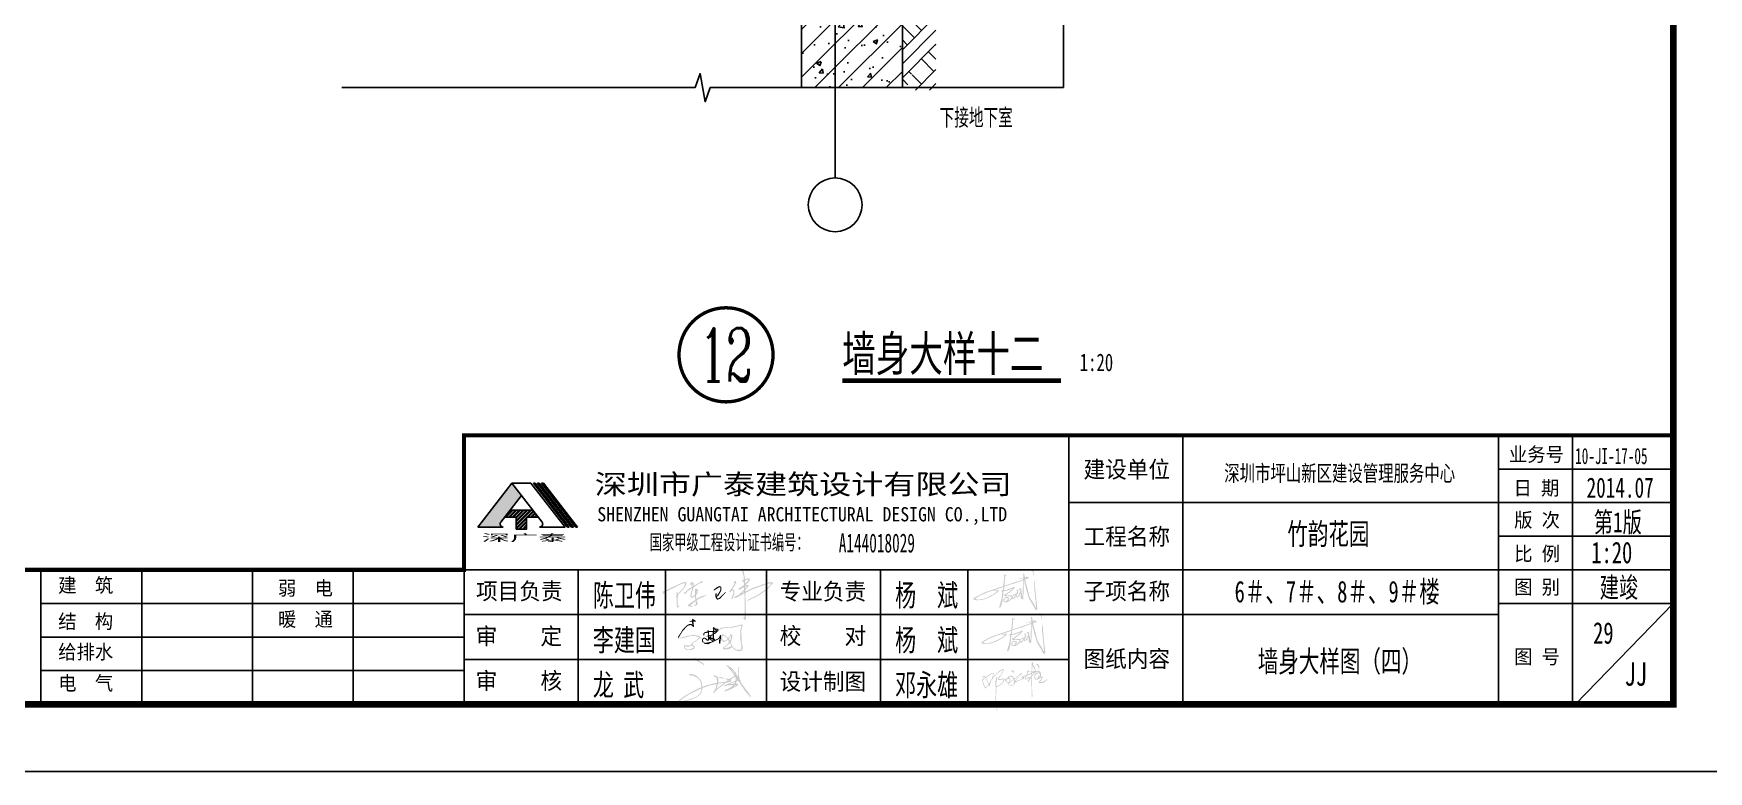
# Model space of a CAD drawing. Extents: x 718358 to 1668613, y -348838 to -159582.
# Drawn here: x 863786 to 868773, y -348838 to -346642 of the extents above; entities that cross this region are included whole.
import ezdxf
from ezdxf.enums import TextEntityAlignment as Align

# ---------------------------------------------------------------- set-up
doc = ezdxf.new("R2010")
doc.units = 0
doc.header["$LTSCALE"] = 1000
doc.linetypes.add('DOTE', pattern=[2.42, 2, -0.2, 0.02, -0.2])
for name, color, linetype in [('AXIS_TEXT', 7, 'Continuous'), ('PUB_TEXT', 10, 'Continuous'), ('变更', 6, 'Continuous'), ('图层1', 1, 'Continuous'), ('建-图例填充', 251, 'Continuous'), ('建-图框', 4, 'Continuous'), ('建-墙体', 2, 'Continuous'), ('建-房间名', 7, 'Continuous'), ('建-符号', 3, 'Continuous'), ('建-符号说明', 7, 'Continuous'), ('建-轴标', 3, 'Continuous'), ('建-轴网', 14, 'DOTE')]:
    doc.layers.add(name, color=color, linetype=linetype)
doc.styles.add('-宋体', font='', dxfattribs={"width": 0.8})
doc.styles.add('_TCH_LABEL', font='COMPLEX', dxfattribs={"bigfont": 'GBCBIG'})
doc.styles.add('_TCH_SPACE', font='gt单线西文.shx', dxfattribs={"width": 0.8, "height": 5, "bigfont": 'gt单线中文.shx'})
doc.styles.add('COMPLEX', font='COMPLEX')
doc.styles.add('HT', font='simhei.ttf', dxfattribs={"width": 1.2})
doc.styles.add('单线字', font='', dxfattribs={"width": 0.7})
doc.styles.add('图框', font='')
doc.styles.add('黑体字', font='simhei.ttf', dxfattribs={"width": 0.7})
doc.styles.get('-宋体').set_extended_font_data('NSimSun')
doc.styles.get('单线字').set_extended_font_data('SimSun')
doc.styles.get('图框').set_extended_font_data('SimSun')

# ---------------------------------------------------------------- blocks, each defined once
blk = doc.blocks.new('_AXISO')
blk.add_circle((0, 0), 0.5)
at = {"layer": 'AXIS_TEXT', "style": 'COMPLEX', "width": 1.041667}
blk.add_attdef('A', text='', height=0.56, dxfattribs=at).set_placement((-0.25, -0.28), (0.25, -0.28), align=Align.FIT)
blk = doc.blocks.new('FDGGDGDG')
h = blk.add_hatch(color=256)
h.paths.add_polyline_path([(790568, -365413), (790587, -365409), (790600, -365399), (790598, -365390), (790592, -365386), (790585, -365386), (790579, -365382), (790572, -365379), (790567, -365379), (790557, -365383), (790549, -365387), (790544, -365388), (790537, -365362), (790533, -365338), (790532, -365330), (790526, -365326), (790518, -365330), (790519, -365362), (790520, -365384), (790517, -365396), (790517, -365399), (790499, -365399), (790487, -365401), (790473, -365402), (790460, -365404), (790447, -365404), (790439, -365406), (790462, -365408), (790473, -365407), (790484, -365407), (790495, -365406), (790513, -365405), (790520, -365405), (790518, -365417), (790508, -365423), (790473, -365435), (790405, -365458), (790322, -365487), (790279, -365500), (790241, -365515), (790241, -365515), (790239, -365515), (790241, -365515), (790241, -365494), (790244, -365445), (790250, -365391), (790251, -365368), (790254, -365362), (790272, -365368), (790287, -365373), (790275, -365366), (790265, -365358), (790260, -365352), (790247, -365349), (790236, -365349), (790232, -365357), (790237, -365371), (790230, -365437), (790224, -365502), (790223, -365520), (790078, -365567), (789974, -365604), (789909, -365630), (789857, -365656), (789805, -365686), (789775, -365707), (789777, -365714), (789790, -365724), (789805, -365727), (789828, -365730), (789868, -365728), (789917, -365722), (789986, -365699), (790042, -365672), (790078, -365651), (790103, -365636), (790136, -365611), (790151, -365599), (790155, -365590), (790156, -365581), (790153, -365577), (790149, -365574), (790135, -365576), (790129, -365577), (790109, -365582), (790104, -365582), (790094, -365584), (790088, -365584), (790083, -365585), (790076, -365586), (790073, -365587), (790080, -365590), (790089, -365591), (790090, -365590), (790097, -365591), (790106, -365591), (790118, -365591), (790122, -365589), (790130, -365589), (790137, -365589), (790131, -365595), (790127, -365599), (790123, -365602), (790110, -365616), (790094, -365626), (790083, -365633), (790068, -365645), (790045, -365656), (790031, -365663), (789997, -365680), (789971, -365693), (789950, -365700), (789930, -365706), (789910, -365711), (789890, -365716), (789872, -365719), (789847, -365720), (789839, -365717), (789827, -365718), (789816, -365718), (789809, -365714), (789809, -365707), (789811, -365698), (789820, -365694), (789830, -365689), (789837, -365684), (789866, -365664), (789888, -365656), (789909, -365645), (789945, -365631), (789991, -365612), (790024, -365599), (790063, -365588), (790100, -365575), (790128, -365566), (790185, -365547), (790220, -365535), (790224, -365532), (790220, -365558), (790218, -365583), (790207, -365583), (790199, -365582), (790193, -365584), (790193, -365593), (790201, -365597), (790207, -365605), (790204, -365649), (790199, -365696), (790192, -365719), (790183, -365758), (790166, -365808), (790163, -365836), (790168, -365841), (790178, -365837), (790189, -365816), (790199, -365787), (790204, -365771), (790209, -365741), (790213, -365710), (790218, -365675), (790220, -365658), (790221, -365631), (790223, -365612), (790225, -365598), (790241, -365594), (790247, -365592), (790259, -365591), (790269, -365589), (790290, -365582), (790310, -365575), (790327, -365569), (790337, -365564), (790347, -365560), (790354, -365556), (790360, -365556), (790353, -365565), (790335, -365580), (790326, -365592), (790315, -365597), (790289, -365617), (790272, -365629), (790257, -365638), (790254, -365640), (790243, -365644), (790235, -365649), (790236, -365662), (790243, -365668), (790258, -365670), (790277, -365670), (790291, -365670), (790300, -365670), (790310, -365670), (790322, -365671), (790333, -365672), (790340, -365672), (790346, -365674), (790349, -365678), (790349, -365684), (790344, -365692), (790335, -365702), (790321, -365717), (790304, -365730), (790296, -365737), (790286, -365744), (790277, -365746), (790288, -365740), (790295, -365732), (790301, -365722), (790302, -365712), (790304, -365703), (790305, -365696), (790303, -365691), (790301, -365688), (790296, -365685), (790289, -365683), (790273, -365683), (790259, -365684), (790250, -365691), (790238, -365700), (790233, -365706), (790225, -365719), (790222, -365730), (790224, -365742), (790228, -365751), (790238, -365758), (790242, -365759), (790250, -365761), (790259, -365762), (790269, -365762), (790276, -365761), (790283, -365759), (790289, -365756), (790296, -365754), (790302, -365748), (790312, -365741), (790319, -365736), (790327, -365730), (790330, -365726), (790337, -365719), (790343, -365715), (790348, -365713), (790351, -365710), (790354, -365711), (790357, -365714), (790369, -365710), (790377, -365705), (790384, -365700), (790391, -365696), (790398, -365689), (790401, -365681), (790402, -365679), (790406, -365674), (790409, -365672), (790410, -365671), (790412, -365671), (790412, -365674), (790412, -365677), (790413, -365679), (790416, -365681), (790421, -365685), (790424, -365689), (790426, -365691), (790429, -365692), (790434, -365692), (790438, -365690), (790439, -365688), (790439, -365684), (790437, -365682), (790435, -365680), (790433, -365679), (790427, -365670), (790423, -365664), (790423, -365657), (790423, -365652), (790431, -365639), (790438, -365631), (790443, -365619), (790444, -365605), (790446, -365597), (790447, -365586), (790444, -365579), (790438, -365575), (790428, -365574), (790418, -365577), (790416, -365580), (790416, -365587), (790416, -365591), (790427, -365589), (790430, -365591), (790431, -365594), (790431, -365599), (790429, -365605), (790425, -365611), (790422, -365617), (790420, -365625), (790417, -365633), (790414, -365638), (790412, -365639), (790407, -365638), (790405, -365636), (790400, -365634), (790393, -365634), (790387, -365635), (790382, -365637), (790378, -365642), (790371, -365648), (790368, -365655), (790365, -365659), (790362, -365662), (790360, -365665), (790358, -365664), (790354, -365661), (790349, -365658), (790344, -365658), (790339, -365658), (790335, -365658), (790330, -365655), (790314, -365656), (790309, -365657), (790301, -365659), (790294, -365661), (790288, -365661), (790280, -365661), (790274, -365660), (790270, -365656), (790268, -365652), (790270, -365650), (790276, -365643), (790282, -365638), (790299, -365625), (790331, -365604), (790340, -365594), (790350, -365585), (790360, -365574), (790368, -365568), (790375, -365562), (790381, -365557), (790386, -365553), (790389, -365549), (790391, -365543), (790391, -365538), (790390, -365535), (790383, -365533), (790375, -365534), (790367, -365539), (790361, -365541), (790353, -365544), (790338, -365550), (790329, -365553), (790321, -365556), (790313, -365560), (790306, -365561), (790298, -365563), (790285, -365568), (790275, -365573), (790268, -365574), (790267, -365575), (790256, -365578), (790246, -365581), (790237, -365581), (790232, -365581), (790234, -365557), (790236, -365545), (790236, -365540), (790236, -365532), (790236, -365529), (790252, -365523), (790264, -365519), (790275, -365514), (790284, -365510), (790293, -365507), (790316, -365501), (790331, -365495), (790378, -365483), (790486, -365442), (790517, -365432), (790516, -365451), (790516, -365468), (790515, -365489), (790515, -365510), (790513, -365539), (790513, -365571), (790511, -365602), (790512, -365636), (790508, -365656), (790506, -365665), (790502, -365688), (790499, -365676), (790502, -365659), (790501, -365633), (790499, -365616), (790494, -365615), (790487, -365617), (790483, -365618), (790493, -365597), (790494, -365579), (790491, -365569), (790484, -365559), (790479, -365557), (790475, -365554), (790470, -365552), (790464, -365551), (790457, -365554), (790453, -365561), (790459, -365569), (790463, -365571), (790474, -365575), (790476, -365580), (790477, -365587), (790468, -365614), (790462, -365628), (790452, -365644), (790444, -365657), (790439, -365662), (790438, -365668), (790440, -365672), (790443, -365673), (790449, -365675), (790454, -365674), (790460, -365670), (790461, -365665), (790462, -365660), (790464, -365656), (790464, -365653), (790467, -365649), (790473, -365645), (790475, -365641), (790479, -365638), (790481, -365636), (790485, -365635), (790486, -365635), (790486, -365640), (790485, -365647), (790482, -365656), (790482, -365664), (790482, -365674), (790482, -365690), (790487, -365702), (790498, -365713), (790503, -365714), (790515, -365714), (790518, -365713), (790519, -365703), (790520, -365692), (790520, -365676), (790521, -365669), (790522, -365659), (790522, -365647), (790526, -365614), (790526, -365585), (790526, -365563), (790527, -365529), (790527, -365510), (790527, -365482), (790527, -365467), (790527, -365451), (790527, -365439), (790527, -365431), (790529, -365428), (790533, -365427), (790533, -365436), (790537, -365459), (790539, -365473), (790544, -365492), (790549, -365507), (790554, -365527), (790561, -365551), (790563, -365571), (790576, -365607), (790581, -365624), (790587, -365641), (790595, -365676), (790603, -365696), (790614, -365721), (790634, -365756), (790658, -365792), (790679, -365830), (790687, -365848), (790695, -365862), (790704, -365870), (790709, -365872), (790719, -365875), (790725, -365873), (790728, -365854), (790728, -365843), (790726, -365829), (790721, -365778), (790713, -365710), (790708, -365662), (790701, -365585), (790696, -365538), (790694, -365486), (790684, -365435), (790681, -365437), (790682, -365484), (790682, -365537), (790692, -365643), (790701, -365723), (790706, -365772), (790707, -365805), (790712, -365838), (790705, -365842), (790695, -365818), (790676, -365781), (790638, -365725), (790609, -365668), (790596, -365612), (790587, -365576), (790570, -365516), (790558, -365474), (790552, -365442), (790552, -365424), (790554, -365418)])
h.paths.add_polyline_path([(790545, -365408), (790546, -365402), (790550, -365399), (790554, -365399), (790560, -365398), (790573, -365398), (790571, -365401), (790568, -365402), (790565, -365403), (790560, -365404), (790552, -365407)], flags=16)
h.paths.add_polyline_path([(790395, -365650), (790396, -365650), (790396, -365650), (790396, -365650), (790396, -365651), (790398, -365652), (790401, -365653), (790401, -365660), (790398, -365665), (790394, -365669), (790385, -365679), (790377, -365686), (790372, -365694), (790365, -365697), (790362, -365697), (790360, -365695), (790359, -365690), (790360, -365686), (790364, -365676), (790366, -365671), (790373, -365665), (790377, -365660), (790380, -365656), (790383, -365652), (790389, -365649), (790393, -365649), (790394, -365649)], flags=16)
h.paths.add_polyline_path([(790292, -365699), (790289, -365700), (790290, -365705), (790289, -365709), (790288, -365713), (790284, -365720), (790281, -365725), (790277, -365731), (790272, -365738), (790262, -365744), (790255, -365749), (790248, -365750), (790243, -365746), (790239, -365743), (790237, -365735), (790237, -365729), (790237, -365722), (790241, -365718), (790245, -365710), (790250, -365705), (790260, -365700), (790265, -365700), (790279, -365696), (790285, -365696)], flags=16)
h.paths.add_polyline_path([(790672, -365296), (790663, -365280), (790654, -365273), (790644, -365270), (790639, -365278), (790636, -365289), (790636, -365294), (790654, -365297), (790658, -365302), (790664, -365317), (790665, -365328), (790666, -365342), (790667, -365351), (790672, -365366), (790674, -365352), (790676, -365325), (790676, -365313)])
blk = doc.blocks.new('GBHGFGFDGDFGDSGD')
h = blk.add_hatch(color=256)
h.paths.add_polyline_path([(790148, -364980), (790148, -364975), (790148, -364972), (790146, -364965), (790137, -364965), (790125, -364965), (790099, -364966), (790092, -364968), (790067, -364969), (790077, -364955), (790121, -364885), (790133, -364862), (790137, -364854), (790138, -364848), (790140, -364837), (790127, -364834), (790109, -364839), (790104, -364843), (790100, -364846), (790092, -364849), (790087, -364853), (790079, -364859), (790073, -364865), (790067, -364869), (790063, -364874), (790054, -364881), (790042, -364891), (790034, -364900), (790028, -364906), (790011, -364921), (790008, -364924), (790004, -364932), (789991, -364948), (789993, -364941), (789994, -364928), (789999, -364913), (790002, -364898), (790002, -364890), (789999, -364885), (789994, -364885), (789986, -364885), (789968, -364891), (789960, -364896), (789949, -364903), (789943, -364908), (789930, -364915), (789920, -364922), (789907, -364931), (789894, -364942), (789891, -364939), (789882, -364932), (789877, -364927), (789861, -364926), (789859, -364933), (789855, -364951), (789851, -364965), (789850, -364983), (789841, -364990), (789847, -364996), (789850, -364993), (789850, -364997), (789851, -365013), (789857, -365028), (789859, -365038), (789861, -365042), (789864, -365048), (789869, -365058), (789869, -365064), (789876, -365077), (789883, -365088), (789887, -365092), (789893, -365092), (789902, -365092), (789904, -365087), (789910, -365083), (789917, -365073), (789923, -365063), (789931, -365052), (789938, -365052), (789940, -365054), (789941, -365059), (789943, -365065), (789948, -365065), (789955, -365058), (789951, -365047), (789957, -365029), (789960, -365013), (789966, -364999), (789970, -364990), (789976, -364979), (789985, -364970), (789995, -364957), (789999, -364951), (790007, -364944), (790015, -364935), (790021, -364922), (790030, -364915), (790036, -364909), (790047, -364897), (790058, -364891), (790063, -364886), (790068, -364880), (790076, -364874), (790083, -364870), (790092, -364861), (790096, -364859), (790102, -364857), (790106, -364854), (790111, -364850), (790116, -364848), (790120, -364846), (790125, -364846), (790127, -364848), (790127, -364851), (790127, -364856), (790123, -364863), (790121, -364871), (790119, -364877), (790112, -364886), (790108, -364894), (790099, -364908), (790091, -364916), (790085, -364925), (790074, -364940), (790068, -364947), (790066, -364953), (790060, -364966), (790057, -364973), (790059, -364977), (790066, -364979), (790070, -364979), (790078, -364980), (790088, -364979), (790100, -364976), (790110, -364975), (790119, -364975), (790131, -364974), (790137, -364979), (790132, -364984), (790129, -364992), (790127, -365000), (790126, -365005), (790121, -365012), (790114, -365019), (790105, -365028), (790097, -365035), (790087, -365043), (790078, -365050), (790068, -365056), (790058, -365060), (790052, -365064), (790039, -365063), (790038, -365053), (790037, -365038), (790039, -365014), (790042, -364998), (790044, -364986), (790045, -364978), (790046, -364966), (790051, -364954), (790053, -364946), (790052, -364937), (790049, -364937), (790043, -364940), (790040, -364944), (790036, -364956), (790034, -364965), (790032, -364971), (790031, -364977), (790027, -364991), (790025, -365001), (790024, -365014), (790024, -365030), (790022, -365046), (790022, -365065), (790022, -365076), (790030, -365078), (790029, -365091), (790028, -365115), (790028, -365135), (790028, -365159), (790027, -365185), (790025, -365229), (790023, -365263), (790024, -365284), (790026, -365314), (790028, -365326), (790032, -365353), (790038, -365372), (790043, -365386), (790054, -365393), (790054, -365388), (790046, -365378), (790041, -365358), (790036, -365339), (790035, -365312), (790031, -365244), (790035, -365188), (790037, -365113), (790040, -365077), (790041, -365077), (790049, -365074), (790060, -365070), (790068, -365067), (790080, -365059), (790086, -365055), (790093, -365048), (790099, -365046), (790111, -365035), (790131, -365015), (790134, -365007), (790138, -365002), (790142, -364993), (790145, -364985)])
h.paths.add_polyline_path([(789983, -364950), (789981, -364956), (789976, -364966), (789969, -364977), (789962, -364986), (789955, -365000), (789944, -365020), (789937, -365031), (789935, -365026), (789927, -365011), (789922, -364997), (789914, -364986), (789911, -364975), (789906, -364964), (789902, -364958), (789900, -364947), (789899, -364946), (789909, -364940), (789915, -364937), (789928, -364930), (789937, -364922), (789949, -364916), (789958, -364909), (789966, -364903), (789971, -364899), (789977, -364895), (789985, -364893), (789991, -364895), (789991, -364902), (789991, -364914), (789991, -364924), (789985, -364934)], flags=16)
h.paths.add_polyline_path([(789930, -365035), (789930, -365039), (789929, -365043), (789927, -365047), (789922, -365053), (789917, -365061), (789912, -365070), (789905, -365077), (789899, -365079), (789892, -365078), (789888, -365077), (789884, -365071), (789880, -365066), (789877, -365060), (789871, -365044), (789868, -365036), (789866, -365029), (789864, -365021), (789861, -365013), (789859, -365002), (789859, -364995), (789859, -364988), (789859, -364984), (789860, -364983), (789871, -364972), (789877, -364962), (789888, -364956), (789890, -364954), (789892, -364957), (789894, -364963), (789897, -364966), (789901, -364974), (789903, -364979), (789906, -364986), (789911, -365000), (789918, -365010), (789925, -365022), (789927, -365027), (789929, -365032)], flags=16)
h.paths.add_polyline_path([(789886, -364949), (789883, -364951), (789857, -364976), (789859, -364964), (789861, -364957), (789862, -364952), (789863, -364945), (789868, -364942), (789872, -364942), (789875, -364942), (789883, -364945)], flags=16)
h.paths.add_polyline_path([(790329, -364960), (790343, -364942), (790360, -364925), (790382, -364901), (790387, -364892), (790386, -364888), (790380, -364887), (790375, -364890), (790364, -364898), (790351, -364907), (790341, -364915), (790327, -364926), (790315, -364934), (790305, -364943), (790289, -364955), (790281, -364960), (790278, -364956), (790273, -364952), (790271, -364948), (790268, -364944), (790267, -364941), (790263, -364937), (790258, -364933), (790255, -364929), (790250, -364925), (790245, -364924), (790241, -364924), (790233, -364924), (790229, -364925), (790223, -364927), (790216, -364929), (790210, -364930), (790202, -364934), (790198, -364940), (790193, -364946), (790187, -364950), (790183, -364961), (790181, -364961), (790177, -364962), (790170, -364964), (790164, -364966), (790159, -364969), (790156, -364973), (790156, -364977), (790156, -364983), (790156, -364987), (790157, -364992), (790161, -364996), (790167, -364998), (790173, -365005), (790176, -365010), (790180, -365014), (790182, -365018), (790185, -365022), (790189, -365025), (790192, -365030), (790193, -365032), (790195, -365034), (790199, -365038), (790204, -365043), (790207, -365046), (790212, -365048), (790215, -365051), (790220, -365053), (790223, -365055), (790228, -365056), (790233, -365058), (790241, -365058), (790249, -365058), (790253, -365056), (790259, -365055), (790265, -365052), (790272, -365048), (790279, -365042), (790282, -365037), (790288, -365029), (790289, -365023), (790290, -365011), (790293, -365011), (790297, -365011), (790303, -365009), (790310, -365007), (790316, -365002), (790326, -364997), (790333, -364996), (790341, -364992), (790349, -364988), (790356, -364985), (790365, -364982), (790369, -364980), (790378, -364977), (790383, -364976), (790389, -364974), (790403, -364970), (790408, -364967), (790413, -364961), (790416, -364955), (790418, -364953), (790414, -364947), (790414, -364944), (790415, -364939), (790419, -364934), (790425, -364933), (790430, -364933), (790432, -364934), (790432, -364937), (790431, -364942), (790431, -364946), (790430, -364950), (790429, -364954), (790429, -364959), (790427, -364964), (790426, -364968), (790429, -364972), (790432, -364974), (790437, -364975), (790441, -364972), (790447, -364966), (790453, -364962), (790465, -364959), (790477, -364957), (790480, -364963), (790477, -364975), (790471, -364987), (790466, -364988), (790460, -365000), (790460, -365006), (790467, -365006), (790476, -365001), (790482, -364991), (790488, -364981), (790493, -364971), (790502, -364959), (790507, -364949), (790512, -364947), (790512, -364955), (790512, -364967), (790512, -364977), (790512, -364988), (790512, -365002), (790512, -365029), (790512, -365042), (790513, -365056), (790515, -365095), (790515, -365110), (790516, -365137), (790516, -365155), (790517, -365168), (790514, -365181), (790514, -365185), (790514, -365190), (790514, -365193), (790513, -365199), (790514, -365204), (790518, -365206), (790522, -365206), (790529, -365205), (790529, -365199), (790527, -365188), (790525, -365178), (790524, -365161), (790523, -365149), (790523, -365140), (790523, -365128), (790523, -365118), (790522, -365100), (790522, -365085), (790520, -365047), (790520, -365034), (790520, -365026), (790520, -365004), (790520, -364990), (790520, -364981), (790520, -364972), (790520, -364961), (790520, -364951), (790520, -364936), (790520, -364934), (790523, -364930), (790531, -364922), (790536, -364915), (790541, -364906), (790548, -364900), (790555, -364894), (790557, -364891), (790562, -364885), (790570, -364880), (790573, -364877), (790577, -364875), (790584, -364871), (790588, -364869), (790594, -364869), (790601, -364869), (790607, -364869), (790615, -364871), (790617, -364875), (790622, -364880), (790619, -364879), (790615, -364879), (790603, -364877), (790598, -364879), (790587, -364883), (790581, -364886), (790575, -364889), (790569, -364896), (790560, -364907), (790554, -364915), (790551, -364922), (790551, -364929), (790550, -364936), (790550, -364944), (790550, -364950), (790553, -364957), (790559, -364964), (790565, -364972), (790572, -364975), (790577, -364977), (790586, -364977), (790595, -364976), (790601, -364974), (790611, -364970), (790617, -364968), (790621, -364961), (790624, -364956), (790631, -364954), (790638, -364950), (790643, -364947), (790651, -364948), (790651, -364953), (790649, -364957), (790647, -364962), (790645, -364967), (790640, -364973), (790636, -364980), (790632, -364984), (790631, -364987), (790627, -364991), (790624, -364993), (790621, -364998), (790617, -365005), (790616, -365009), (790611, -365015), (790610, -365019), (790612, -365021), (790614, -365022), (790619, -365023), (790629, -365025), (790639, -365023), (790646, -365022), (790661, -365022), (790668, -365019), (790682, -365014), (790690, -365011), (790693, -365005), (790703, -364999), (790713, -364989), (790723, -364983), (790727, -364978), (790726, -364973), (790722, -364973), (790719, -364976), (790715, -364979), (790711, -364982), (790704, -364985), (790698, -364989), (790687, -364994), (790677, -365000), (790672, -365003), (790658, -365008), (790651, -365009), (790646, -365010), (790637, -365010), (790632, -365010), (790632, -365007), (790634, -365002), (790636, -364997), (790643, -364990), (790645, -364985), (790650, -364977), (790655, -364969), (790659, -364961), (790663, -364955), (790669, -364945), (790668, -364940), (790666, -364937), (790660, -364936), (790655, -364935), (790649, -364935), (790639, -364941), (790640, -364934), (790640, -364920), (790641, -364904), (790640, -364892), (790639, -364883), (790634, -364871), (790631, -364867), (790627, -364864), (790622, -364861), (790614, -364855), (790600, -364853), (790596, -364854), (790590, -364857), (790582, -364859), (790578, -364860), (790575, -364861), (790570, -364860), (790570, -364858), (790569, -364854), (790568, -364848), (790567, -364842), (790567, -364836), (790564, -364827), (790563, -364819), (790560, -364813), (790557, -364808), (790555, -364804), (790553, -364800), (790551, -364797), (790547, -364793), (790539, -364785), (790534, -364778), (790532, -364765), (790532, -364757), (790535, -364751), (790532, -364744), (790520, -364744), (790517, -364750), (790516, -364759), (790516, -364769), (790516, -364779), (790516, -364786), (790516, -364798), (790516, -364807), (790516, -364817), (790517, -364827), (790516, -364839), (790515, -364851), (790513, -364868), (790504, -364868), (790489, -364869), (790480, -364865), (790476, -364863), (790475, -364859), (790475, -364855), (790464, -364850), (790459, -364854), (790456, -364860), (790455, -364868), (790455, -364876), (790453, -364887), (790449, -364894), (790447, -364906), (790444, -364913), (790439, -364917), (790421, -364923), (790410, -364929), (790396, -364934), (790386, -364938), (790381, -364941), (790382, -364949), (790384, -364954), (790386, -364956), (790389, -364953), (790397, -364952), (790402, -364954), (790393, -364960), (790383, -364965), (790369, -364973), (790354, -364979), (790344, -364982), (790324, -364990), (790301, -364998), (790291, -364995), (790301, -364990), (790310, -364980)])
h.paths.add_polyline_path([(790178, -364976), (790182, -364973), (790186, -364971), (790190, -364969), (790194, -364968), (790198, -364967), (790203, -364967), (790207, -364967), (790211, -364967), (790214, -364968), (790219, -364969), (790219, -364975), (790216, -364985), (790215, -364990), (790209, -365003), (790207, -365007), (790205, -365011), (790201, -365014), (790198, -365019), (790196, -365023), (790193, -365023), (790190, -365020), (790187, -365016), (790186, -365014), (790183, -365008), (790180, -365001), (790177, -364996), (790174, -364992), (790172, -364987), (790173, -364982), (790176, -364979)], flags=16)
h.paths.add_polyline_path([(790205, -364959), (790206, -364957), (790208, -364954), (790211, -364950), (790212, -364945), (790215, -364944), (790218, -364939), (790223, -364937), (790227, -364937), (790231, -364937), (790235, -364936), (790239, -364937), (790241, -364937), (790245, -364939), (790248, -364940), (790251, -364943), (790256, -364947), (790259, -364949), (790263, -364956), (790267, -364960), (790268, -364965), (790270, -364970), (790270, -364972), (790262, -364978), (790246, -364988), (790242, -364993), (790235, -364999), (790226, -365004), (790219, -365011), (790216, -365011), (790218, -365006), (790223, -364995), (790226, -364987), (790228, -364980), (790229, -364975), (790230, -364971), (790229, -364964), (790225, -364961), (790218, -364958), (790212, -364958), (790210, -364958)], flags=16)
h.paths.add_polyline_path([(790220, -365017), (790227, -365013), (790232, -365009), (790242, -365002), (790247, -364998), (790255, -364991), (790267, -364984), (790275, -364978), (790279, -364979), (790279, -364982), (790280, -364986), (790279, -364991), (790279, -364995), (790279, -365000), (790277, -365001), (790271, -365010), (790275, -365011), (790278, -365011), (790278, -365015), (790279, -365019), (790279, -365024), (790276, -365029), (790274, -365034), (790270, -365041), (790266, -365043), (790261, -365046), (790255, -365049), (790247, -365050), (790241, -365050), (790232, -365049), (790226, -365048), (790217, -365044), (790210, -365041), (790205, -365035), (790203, -365030), (790209, -365025)], flags=16)
h.paths.add_polyline_path([(790285, -364969), (790289, -364966), (790297, -364959), (790305, -364953), (790313, -364946), (790323, -364938), (790330, -364931), (790341, -364922), (790350, -364919), (790354, -364916), (790358, -364913), (790360, -364911), (790361, -364914), (790358, -364918), (790356, -364922), (790351, -364928), (790334, -364945), (790320, -364959), (790311, -364970), (790299, -364981), (790293, -364986), (790290, -364988), (790290, -364986), (790288, -364983), (790288, -364975)], flags=16)
h.paths.add_polyline_path([(790438, -364959), (790437, -364950), (790438, -364946), (790440, -364941), (790443, -364936), (790445, -364932), (790449, -364925), (790451, -364923), (790454, -364922), (790459, -364921), (790469, -364916), (790473, -364915), (790479, -364912), (790483, -364910), (790488, -364909), (790494, -364907), (790500, -364904), (790504, -364902), (790510, -364900), (790512, -364902), (790512, -364906), (790512, -364910), (790512, -364915), (790511, -364918), (790513, -364924), (790513, -364928), (790513, -364932), (790509, -364938), (790498, -364947), (790493, -364949), (790489, -364953), (790488, -364951), (790488, -364948), (790482, -364946), (790481, -364946), (790478, -364946), (790474, -364946), (790468, -364946), (790465, -364947), (790459, -364950), (790452, -364955), (790448, -364958)], flags=16)
h.paths.add_polyline_path([(790459, -364906), (790459, -364899), (790460, -364890), (790464, -364883), (790469, -364876), (790473, -364871), (790477, -364872), (790479, -364873), (790484, -364875), (790488, -364875), (790495, -364875), (790501, -364875), (790510, -364876), (790515, -364876), (790515, -364882), (790511, -364885), (790500, -364891), (790491, -364896), (790482, -364899), (790472, -364905), (790461, -364908)], flags=16)
h.paths.add_polyline_path([(790520, -364918), (790521, -364908), (790521, -364893), (790526, -364889), (790537, -364885), (790541, -364884), (790547, -364884), (790549, -364884), (790546, -364889), (790541, -364892), (790537, -364898), (790533, -364904), (790529, -364909), (790526, -364911), (790523, -364916)], flags=16)
h.paths.add_polyline_path([(790522, -364867), (790522, -364865), (790522, -364859), (790522, -364853), (790522, -364846), (790523, -364839), (790523, -364830), (790523, -364823), (790524, -364811), (790525, -364797), (790526, -364786), (790529, -364791), (790535, -364803), (790537, -364804), (790544, -364813), (790553, -364827), (790558, -364840), (790560, -364856), (790554, -364859), (790545, -364862), (790525, -364866)], flags=16)
h.paths.add_polyline_path([(790561, -364940), (790560, -364933), (790562, -364921), (790567, -364915), (790572, -364912), (790577, -364906), (790587, -364898), (790592, -364895), (790601, -364893), (790608, -364891), (790615, -364893), (790618, -364894), (790624, -364896), (790628, -364903), (790628, -364908), (790627, -364911), (790626, -364915), (790624, -364920), (790618, -364923), (790615, -364927), (790609, -364933), (790604, -364936), (790599, -364939), (790596, -364942), (790595, -364950), (790595, -364952), (790596, -364955), (790601, -364956), (790609, -364956), (790610, -364957), (790609, -364958), (790607, -364959), (790599, -364962), (790593, -364963), (790589, -364963), (790581, -364962), (790574, -364960), (790570, -364957), (790565, -364956), (790562, -364948)], flags=16)
h.paths.add_polyline_path([(790613, -364944), (790615, -364940), (790620, -364936), (790625, -364934), (790629, -364931), (790629, -364937), (790625, -364944), (790621, -364945), (790616, -364945)], flags=16)
h.paths.add_polyline_path([(790275, -364861), (790269, -364857), (790261, -364854), (790255, -364851), (790252, -364851), (790249, -364851), (790246, -364853), (790244, -364854), (790242, -364857), (790242, -364860), (790242, -364865), (790244, -364867), (790248, -364867), (790250, -364867), (790259, -364867), (790263, -364868), (790265, -364874), (790267, -364879), (790266, -364886), (790265, -364891), (790272, -364889), (790277, -364881), (790278, -364874), (790278, -364866)], flags=17)
h.paths.add_polyline_path([(790595, -364763), (790592, -364761), (790588, -364763), (790584, -364766), (790581, -364769), (790580, -364775), (790582, -364778), (790588, -364779), (790592, -364781), (790597, -364783), (790600, -364786), (790604, -364788), (790607, -364794), (790607, -364797), (790608, -364802), (790608, -364805), (790607, -364811), (790607, -364814), (790607, -364820), (790604, -364825), (790604, -364834), (790606, -364841), (790609, -364841), (790609, -364837), (790609, -364833), (790611, -364827), (790614, -364822), (790617, -364816), (790619, -364810), (790620, -364804), (790620, -364798), (790620, -364792), (790619, -364787), (790615, -364782), (790610, -364776)], flags=17)
blk = doc.blocks.new('54345')
at = {"linetype": 'Continuous'}
blk.add_hatch(color=1, dxfattribs=at).paths.add_polyline_path([(1029066, 12709), (1029116, 12719), (1029151, 12689), (1029161, 12699), (1029151, 12769), (1029181, 12769), (1029191, 12779), (1029146, 12809), (1029136, 12814), (1029131, 12784), (1029091, 12779), (1029096, 12769), (1029131, 12769), (1029136, 12724), (1029121, 12734), (1029091, 12734), (1029051, 12714), (1028991, 12649), (1028921, 12539), (1028926, 12519), (1028986, 12619)])
h = blk.add_hatch(color=1, dxfattribs=at)
h.paths.add_polyline_path([(1029866, 12644), (1029876, 12689), (1029886, 12699), (1029881, 12724), (1029876, 12729), (1029736, 12694), (1029596, 12684), (1029561, 12674), (1029536, 12654), (1029541, 12644), (1029571, 12664), (1029611, 12674), (1029756, 12684), (1029871, 12714), (1029851, 12649), (1029851, 12499), (1029866, 12414), (1029866, 12359), (1029841, 12349), (1029786, 12354), (1029741, 12389), (1029706, 12454), (1029731, 12534), (1029731, 12574), (1029711, 12584), (1029671, 12524), (1029601, 12579), (1029581, 12579), (1029566, 12564), (1029561, 12514), (1029571, 12494), (1029601, 12469), (1029621, 12469), (1029666, 12499), (1029686, 12469), (1029616, 12399), (1029596, 12389), (1029591, 12369), (1029606, 12359), (1029676, 12359), (1029726, 12389), (1029716, 12399), (1029701, 12399), (1029646, 12374), (1029606, 12379), (1029631, 12394), (1029661, 12429), (1029696, 12449), (1029721, 12394), (1029726, 12389), (1029766, 12349), (1029821, 12329), (1029866, 12334), (1029886, 12364), (1029886, 12399), (1029871, 12464)])
h.paths.add_polyline_path([(1029716, 12559), (1029706, 12504), (1029691, 12484), (1029681, 12514), (1029711, 12559)], flags=16)
h.paths.add_polyline_path([(1029656, 12519), (1029656, 12504), (1029621, 12484), (1029591, 12494), (1029576, 12534), (1029591, 12564), (1029631, 12544)], flags=16)
h = blk.add_hatch(color=1, dxfattribs=at)
h.paths.add_polyline_path([(1029236, 12554), (1029181, 12569), (1029176, 12574), (1029061, 12559), (1028936, 12524), (1028961, 12519), (1029101, 12554), (1029171, 12559), (1029236, 12534), (1029181, 12484), (1029191, 12479), (1029241, 12519), (1029281, 12524)])
h.paths.add_polyline_path([(1029191, 12479), (1029181, 12484), (1029121, 12444), (1029116, 12424), (1029086, 12414), (1029021, 12419), (1029011, 12409), (1029016, 12379), (1029036, 12354), (1029126, 12349), (1029166, 12364), (1029176, 12394), (1029136, 12434), (1029136, 12444)])
h.paths.add_polyline_path([(1029131, 12414), (1029156, 12394), (1029156, 12379), (1029096, 12359), (1029046, 12364), (1029026, 12389), (1029026, 12404), (1029071, 12394), (1029121, 12414)], flags=16)
h = blk.add_hatch(color=1, dxfattribs=at)
h.paths.add_polyline_path([(1029476, 12589), (1029511, 12619), (1029526, 12639), (1029526, 12654), (1029511, 12664), (1029476, 12669), (1029461, 12684), (1029451, 12689), (1029441, 12679), (1029446, 12669), (1029436, 12664), (1029446, 12659), (1029446, 12629), (1029381, 12629), (1029386, 12634), (1029366, 12644), (1029361, 12624), (1029321, 12614), (1029301, 12594), (1029301, 12569), (1029316, 12569), (1029316, 12594), (1029331, 12604), (1029336, 12599), (1029366, 12609), (1029371, 12564), (1029341, 12554), (1029371, 12549), (1029371, 12499), (1029326, 12529), (1029301, 12529), (1029281, 12509), (1029281, 12474), (1029321, 12439), (1029371, 12434), (1029411, 12454), (1029326, 12454), (1029306, 12464), (1029296, 12479), (1029296, 12504), (1029306, 12514), (1029326, 12514), (1029351, 12489), (1029376, 12484), (1029391, 12504), (1029386, 12554), (1029406, 12554), (1029441, 12569), (1029441, 12524), (1029416, 12529), (1029421, 12549), (1029401, 12554), (1029391, 12544), (1029391, 12514), (1029436, 12464), (1029526, 12509), (1029541, 12524), (1029541, 12499), (1029531, 12509), (1029531, 12454), (1029541, 12439), (1029551, 12444), (1029561, 12519), (1029561, 12564), (1029551, 12574), (1029536, 12539), (1029516, 12519), (1029476, 12499), (1029456, 12529), (1029461, 12584)])
h.paths.add_polyline_path([(1029441, 12584), (1029391, 12564), (1029381, 12584), (1029386, 12614), (1029441, 12614)], flags=16)
h.paths.add_polyline_path([(1029461, 12599), (1029461, 12614), (1029476, 12619), (1029486, 12619)], flags=16)
h.paths.add_polyline_path([(1029461, 12629), (1029466, 12654), (1029471, 12654), (1029481, 12634)], flags=16)
h.paths.add_polyline_path([(1029491, 12649), (1029506, 12649), (1029506, 12634)], flags=16)
h.paths.add_polyline_path([(1029441, 12504), (1029441, 12489), (1029421, 12494), (1029416, 12509)], flags=16)
h.paths.add_polyline_path([(1029456, 12499), (1029466, 12499), (1029456, 12489)], flags=16)
h = blk.add_hatch(color=1, dxfattribs=at)
h.paths.add_polyline_path([(1029321, 12566), (1029316, 12569), (1029301, 12569), (1029311, 12564)], flags=17)
h.paths.add_polyline_path([(1029436, 12464), (1029430, 12471), (1029326, 12454), (1029306, 12464), (1029296, 12479), (1029296, 12504), (1029306, 12514), (1029326, 12514), (1029351, 12489), (1029376, 12484), (1029391, 12504), (1029386, 12554), (1029406, 12554), (1029441, 12569), (1029441, 12524), (1029416, 12529), (1029421, 12549), (1029401, 12554), (1029391, 12544), (1029391, 12514), (1029436, 12464), (1029526, 12509), (1029541, 12524), (1029541, 12499), (1029531, 12509), (1029531, 12454), (1029541, 12439), (1029551, 12444), (1029561, 12519), (1029561, 12564), (1029551, 12574), (1029536, 12539), (1029516, 12519), (1029476, 12499), (1029456, 12529), (1029461, 12584), (1029476, 12589), (1029511, 12619), (1029526, 12639), (1029526, 12654), (1029511, 12664), (1029476, 12669), (1029461, 12684), (1029451, 12689), (1029441, 12679), (1029446, 12669), (1029436, 12664), (1029446, 12659), (1029446, 12629), (1029381, 12629), (1029386, 12634), (1029366, 12644), (1029361, 12624), (1029321, 12614), (1029301, 12594), (1029301, 12569), (1029316, 12569), (1029316, 12594), (1029331, 12604), (1029336, 12599), (1029366, 12609), (1029371, 12564), (1029341, 12554), (1029371, 12549), (1029371, 12499), (1029326, 12529), (1029301, 12529), (1029281, 12509), (1029281, 12474), (1029321, 12439), (1029371, 12434)])
h.paths.add_polyline_path([(1029421, 12494), (1029416, 12509), (1029441, 12504), (1029441, 12489)], flags=16)
h.paths.add_polyline_path([(1029456, 12489), (1029456, 12499), (1029466, 12499)], flags=16)
h.paths.add_polyline_path([(1029391, 12564), (1029381, 12584), (1029386, 12614), (1029441, 12614), (1029441, 12584)], flags=16)
h.paths.add_polyline_path([(1029461, 12599), (1029461, 12614), (1029476, 12619), (1029486, 12619)], flags=16)
h.paths.add_polyline_path([(1029461, 12629), (1029466, 12654), (1029471, 12654), (1029481, 12634)], flags=16)
h.paths.add_polyline_path([(1029506, 12634), (1029491, 12649), (1029506, 12649)], flags=16)
h = blk.add_hatch(color=1, dxfattribs=at)
h.paths.add_polyline_path([(1029573, 11942), (1029547, 11946), (1029538, 11947), (1029518, 11942), (1029593, 11922), (1029613, 11927)])
h.paths.add_polyline_path([(1029178, 12217), (1029183, 12222), (1029173, 12227), (1029163, 12232), (1029158, 12222), (1029183, 12192), (1029188, 12197), (1029298, 12132), (1029308, 12112), (1029313, 12132), (1029288, 12157)])
h.paths.add_polyline_path([(1029110, 11608), (1029083, 11612), (1029049, 11601), (1029033, 11597), (1029033, 11587), (1029074, 11597)])
h.paths.add_polyline_path([(1029118, 11622), (1029083, 11612), (1029110, 11608), (1029138, 11617)])
h.paths.add_polyline_path([(1029181, 11635), (1029193, 11642), (1029183, 11647), (1029118, 11622), (1029138, 11617)])
h.paths.add_polyline_path([(1029218, 11657), (1029208, 11662), (1029183, 11647), (1029193, 11642), (1029208, 11652)])
h.paths.add_polyline_path([(1029238, 11672), (1029228, 11677), (1029208, 11662), (1029218, 11657)])
h = blk.add_hatch(color=1, dxfattribs=at)
h.paths.add_polyline_path([(1029208, 11957), (1029173, 11977), (1029123, 11992), (1029098, 11992), (1029088, 11982), (1029103, 11967), (1029133, 11972), (1029208, 11937), (1029238, 11907), (1029263, 11862), (1029273, 11792), (1029228, 11777), (1029118, 11722), (1029003, 11652), (1028933, 11597), (1028923, 11582), (1028933, 11562), (1029033, 11587), (1029033, 11597), (1028943, 11577), (1028988, 11622), (1029103, 11697), (1029273, 11777), (1029263, 11727), (1029228, 11677), (1029238, 11672), (1029273, 11717), (1029288, 11782), (1029383, 11817), (1029498, 11842), (1029488, 11792), (1029458, 11732), (1029443, 11717), (1029453, 11707), (1029528, 11777), (1029638, 11862), (1029708, 11872), (1029718, 11887), (1029703, 11902), (1029763, 11947), (1029783, 11942), (1029783, 11897), (1029738, 11872), (1029608, 11822), (1029618, 11807), (1029658, 11822), (1029748, 11827), (1029693, 11782), (1029618, 11747), (1029613, 11737), (1029633, 11732), (1029728, 11772), (1029808, 11817), (1029818, 11832), (1029793, 11852), (1029783, 11847), (1029798, 11887), (1029818, 11892), (1029918, 11742), (1029998, 11647), (1030008, 11662), (1029853, 11872), (1029853, 11897), (1029843, 11907), (1029828, 11972), (1029828, 12052), (1029838, 12087), (1029828, 12102), (1029813, 12027), (1029818, 11952), (1029798, 11972), (1029783, 12012), (1029718, 12082), (1029663, 12117), (1029658, 12122), (1029648, 12122), (1029643, 12112), (1029663, 12097), (1029748, 11992), (1029763, 11962), (1029688, 11917), (1029633, 11922), (1029633, 11912), (1029668, 11902), (1029633, 11877), (1029523, 11862), (1029523, 11917), (1029513, 11952), (1029463, 11972), (1029448, 11962), (1029498, 11937), (1029503, 11862), (1029343, 11822), (1029288, 11797), (1029278, 11867), (1029258, 11907)])
h.paths.add_polyline_path([(1029518, 11847), (1029608, 11862), (1029613, 11862), (1029488, 11762), (1029503, 11787)], flags=17)
h.paths.add_polyline_path([(1029668, 11882), (1029678, 11892), (1029693, 11892), (1029698, 11887)], flags=16)
h.paths.add_polyline_path([(1029693, 11842), (1029763, 11872), (1029773, 11872), (1029758, 11847)], flags=16)
h.paths.add_polyline_path([(1029698, 12077), (1029753, 12027), (1029783, 11972), (1029713, 12062)], flags=16)
h.paths.add_polyline_path([(1029738, 11797), (1029768, 11827), (1029788, 11827)], flags=16)
h.paths.add_polyline_path([(1029798, 11912), (1029808, 11907), (1029798, 11902)], flags=16)
h.paths.add_polyline_path([(1029803, 11952), (1029808, 11937), (1029803, 11942)], flags=17)
at = {"layer": '图层1', "linetype": 'Continuous'}
h = blk.add_hatch(color=1, dxfattribs=at)
h.paths.add_polyline_path([(1029995, 13392), (1029985, 13412), (1029960, 13412), (1029920, 13397), (1029905, 13502), (1029885, 13552), (1029880, 13557), (1029870, 13557), (1029865, 13542), (1029880, 13522), (1029900, 13437), (1029900, 13392), (1029885, 13387), (1029875, 13372), (1029885, 13362), (1029900, 13372), (1029905, 13317), (1029815, 13252), (1029830, 13242), (1029905, 13282), (1029905, 13242), (1029830, 13172), (1029765, 13137), (1029760, 13122), (1029785, 13122), (1029910, 13192), (1029913, 13158), (1029913, 13117), (1029915, 12837), (1029894, 12835), (1029901, 12811), (1029916, 12792), (1029930, 12793), (1029935, 12872), (1029933, 12913), (1029925, 13197), (1030010, 13242), (1030235, 13327), (1030315, 13342), (1030290, 13307), (1030230, 13252), (1030100, 13162), (1029950, 13087), (1029970, 13082), (1030120, 13157), (1030260, 13257), (1030335, 13342), (1030320, 13357), (1030290, 13357), (1030156, 13315), (1030143, 13308), (1030040, 13272), (1029925, 13217), (1029925, 13242), (1029975, 13302), (1029965, 13317), (1029925, 13312), (1029965, 13352)])
h.paths.add_polyline_path([(1029920, 13382), (1029960, 13397), (1029980, 13397), (1029920, 13332)], flags=16)
h.paths.add_polyline_path([(1029950, 13302), (1029955, 13302), (1029925, 13262), (1029925, 13292)], flags=16)
h.paths.add_polyline_path([(1029905, 13222), (1029905, 13207), (1029870, 13192), (1029900, 13217)], flags=16)
h.paths.add_polyline_path([(1029790, 13352), (1029785, 13372), (1029780, 13377), (1029745, 13347), (1029750, 13337), (1029775, 13357), (1029740, 13292), (1029680, 13212), (1029695, 13207), (1029730, 13237), (1029745, 13222), (1029745, 13182), (1029715, 13112), (1029730, 13107), (1029760, 13167), (1029760, 13232), (1029740, 13252), (1029725, 13252), (1029755, 13287)])
h = blk.add_hatch(color=1, dxfattribs=at)
h.paths.add_polyline_path([(1028980, 13332), (1029035, 13342), (1029005, 13277), (1028920, 13182), (1028915, 13202), (1028905, 13212), (1028895, 13207), (1028905, 13192), (1028905, 13162), (1028885, 13142), (1028905, 13142), (1028900, 13007), (1028915, 12977), (1028925, 12977), (1028940, 13007), (1028935, 13012), (1028920, 12997), (1028915, 13092), (1028925, 13167), (1029025, 13282), (1029050, 13332), (1029045, 13352), (1029030, 13362), (1028965, 13342), (1028895, 13307), (1028870, 13297), (1028775, 13252), (1028730, 13222), (1028715, 13227), (1028695, 13212), (1028695, 13192), (1028710, 13187), (1028755, 13222)])
h.paths.add_polyline_path([(1028720, 13212), (1028705, 13202), (1028710, 13212)], flags=17)
h = blk.add_hatch(color=1, dxfattribs=at)
h.paths.add_polyline_path([(1029205, 13257), (1029185, 13262), (1029175, 13247), (1029175, 13172), (1029150, 13147), (1029125, 13142), (1029125, 13177), (1029155, 13282), (1029225, 13327), (1029234, 13330), (1029245, 13337), (1029265, 13347), (1029270, 13337), (1029295, 13362), (1029290, 13367), (1029270, 13367), (1029165, 13307), (1029155, 13307), (1029155, 13342), (1029140, 13357), (1029125, 13357), (1029105, 13337), (1029105, 13322), (1029130, 13302), (1029125, 13332), (1029135, 13342), (1029140, 13307), (1029130, 13302), (1029140, 13292), (1029080, 13257), (1029030, 13207), (1029010, 13197), (1029020, 13182), (1029030, 13182), (1029075, 13232), (1029135, 13272), (1029105, 13152), (1029120, 13127), (1029145, 13127), (1029175, 13152), (1029180, 13092), (1029095, 13037), (1029070, 13012), (1029075, 12997), (1029135, 12992), (1029140, 12997), (1029125, 13007), (1029100, 13007), (1029185, 13077), (1029190, 13032), (1029160, 13007), (1029170, 13002), (1029210, 13022), (1029212, 13027), (1029215, 13042), (1029200, 13082), (1029220, 13102), (1029300, 13142), (1029345, 13152), (1029340, 13162), (1029280, 13152), (1029195, 13107), (1029190, 13157), (1029215, 13207), (1029220, 13237)])
h.paths.add_polyline_path([(1029200, 13237), (1029205, 13212), (1029195, 13197), (1029200, 13232)], flags=16)
h.paths.add_polyline_path([(1029160, 13007), (1029158, 13001), (1029170, 13002)], flags=17)
h.paths.add_polyline_path([(1029160, 13007), (1029145, 13002), (1029158, 13001)], flags=17)
h = blk.add_hatch(color=1, dxfattribs=at)
h.paths.add_polyline_path([(1029555, 13297), (1029545, 13297), (1029540, 13302), (1029500, 13282), (1029450, 13242), (1029460, 13232), (1029535, 13282), (1029555, 13277), (1029550, 13232), (1029500, 13152), (1029500, 13182), (1029499, 13184), (1029497, 13189), (1029495, 13191), (1029490, 13192), (1029486, 13191), (1029484, 13189), (1029482, 13188), (1029481, 13186), (1029479, 13184), (1029477, 13170), (1029483, 13126), (1029503, 13099), (1029505, 13098), (1029508, 13098), (1029512, 13098), (1029545, 13107), (1029620, 13187), (1029615, 13197), (1029530, 13117), (1029510, 13117), (1029503, 13131), (1029503, 13134), (1029504, 13140), (1029508, 13143), (1029525, 13157), (1029570, 13237), (1029570, 13282)])
h.paths.add_polyline_path([(1029630, 13202), (1029625, 13212), (1029615, 13197), (1029620, 13187)])
h.paths.add_polyline_path([(1029635, 13212), (1029625, 13212), (1029630, 13202)])
for p in [(243543, 378818), (243661, 378167)]:
    blk.add_blockref('FDGGDGDG', p)
at = {"xscale": 1.100000000005821, "yscale": 1.099999999999909, "zscale": 1.1}
blk.add_blockref('GBHGFGFDGDFGDSGD', (164620, 413381), dxfattribs=at)
blk = doc.blocks.new('0478')
at = {"layer": '建-图框'}
blk.add_line((752408, -199481), (752408, -200481), dxfattribs=at)
at = {"layer": '建-图例填充', "xscale": 0.5, "yscale": 0.5, "zscale": 0.5}
blk.add_blockref('54345', (238039, -206251), dxfattribs=at)
at = {"layer": '建-图框', "color": 40, "style": '单线字', "width": 0.7}
for s, height, p in [('深圳市坪山新区建设管理服务中心', 120, (756566, -198822)), ('2014.07', 150, (759263, -198944)), ('竹韵花园', 160, (757036, -199293)), ('JJ', 175, (759546, -200343))]:
    blk.add_text(s, height=height, dxfattribs=at).set_placement(p)

msp = doc.modelspace()

# ---------------------------------------------------------------- hatches: boundary and pattern name
at = {"layer": '建-图例填充'}
h = msp.add_hatch(dxfattribs=at)
h.set_pattern_fill('钢筋混凝土', color=256, scale=20, style=0)
h.set_pattern_definition([(45, (-50742.2, 7720.77), (-35.355339, 35.355339), []), (50, (-50742.2, 7720.77), (143.452037, -12.550427), [15, -165]), (355, (-50742.2, 7720.77), (-27.750267, 150.438427), [12, -132]), (100.4514, (-50730.25, 7719.73), (115.701876, 137.887908), [12.748038, -140.228422]), (46.1842, (-50742.2, 7760.77), (213.44821, -33.103803), [22.5, -247.5]), (96.6356, (-50724.41, 7758.01), (186.93254, 194.823574), [19.12206, -210.3426]), (351.1842, (-50742.2, 7760.77), (186.93239, 194.82372), [18, -198]), (21, (-50722.2, 7750.77), (119.38141, -80.523778), [15, -165]), (326, (-50722.2, 7750.77), (48.663066, 145.03001), [12, -132]), (71.4514, (-50712.25, 7744.06), (168.044526, 64.5061), [12.748038, -140.228422]), (37.5, (-50742.2, 7720.77), (2.431971, 66.5787708), [0, -130.4, 0, -134, 0, -132.5]), (7.5, (-50742.2, 7720.77), (52.6139075, 78.8823424), [0, -76.4, 0, -127.4, 0, -50.5]), (327.5, (-50786.8, 7720.77), (106.7644872, -4.5109743), [0, -50, 0, -156, 0, -207]), (317.5, (-50806.8, 7720.77), (116.637234, 20.0209965), [0, -65, 0, -103.6, 0, -147])])
h.paths.add_polyline_path([(866372.7, -346802.8), (866372.7, -346209.6), (866072.7, -346209.6), (866072.7, -346802.8)])
h = msp.add_hatch(dxfattribs=at)
h.set_pattern_fill('夯实土壤', color=256, scale=20, style=0)
h.set_pattern_definition([(45, (-50718.6, 7720.77), (-79.478802, 79.478802), []), (45, (-50676.6, 7720.77), (-79.478802, 79.478802), []), (45, (-50634.6, 7720.77), (-79.478802, 79.478802), []), (135, (-50718.6, 7720.77), (-79.478802, -79.478802), [53, -59.4]), (135, (-50697.6, 7741.77), (-79.478802, -79.478802), [53, -59.4]), (135, (-50676.6, 7762.77), (-79.478802, -79.478802), [53, -59.4])])
h.paths.add_polyline_path([(866372.7, -346802.8), (866386.3, -346802.8), (866401.2, -346760.8), (866409.9, -346809.9), (866472.7, -346809.9), (866472.7, -346409.6), (866852.8, -346409.6), (866852.8, -346309.6), (866372.7, -346309.6)])
at = {"layer": '建-图框'}
msp.add_hatch(color=256, dxfattribs=at).paths.add_polyline_path([(865238.4, -348016.4), (865209.9, -347979.8), (865108.3, -348110.4), (865184.2, -348110.4, -0.624253), (865176.8, -348095.4)])
h = msp.add_hatch(dxfattribs=at)
h.set_pattern_fill('STEEL', color=256, scale=62.182825, style=0)
h.set_pattern_definition([(45, (907325.564, -369891.46), (-5.4962372, 5.4962372), []), (45, (907325.564, -369887.573), (-5.4962372, 5.4962372), [])])
h.paths.add_polyline_path([(865222.9, -348116.6), (865253.9, -348116.6), (865253.9, -348080.9), (865288.6, -348080.9), (865272.5, -348060.2), (865204.2, -348060.2), (865188.2, -348080.9), (865222.9, -348080.9)])

# ---------------------------------------------------------------- linework, layer by layer
for p, q in [((868667.9, -347837.6), (865067.9, -347837.6)), ((865067.9, -347837.6), (865067.9, -348637.6)), ((866867.9, -347837.6), (866867.9, -348637.6)), ((867207.9, -347837.6), (867207.9, -348637.6)), ((868147.9, -348637.6), (868147.9, -347837.6)), ((868367.9, -348637.6), (868367.9, -347837.6)), ((868367.9, -348637.6), (868367.9, -347837.6)), ((868147.9, -347937.6), (868667.9, -347937.6)), ((865209.9, -347979.8), (865108.3, -348110.4)), ((865209.9, -347979.8), (865299.9, -348095.4)), ((865209.9, -347979.8), (865266.8, -347979.8)), ((865266.8, -347979.8), (865368.5, -348110.4)), ((865274.1, -347979.8), (865279.2, -347979.8)), ((865274.1, -347979.8), (865375.7, -348110.4)), ((865279.2, -347979.8), (865380.9, -348110.4)), ((865286.4, -347979.8), (865291.6, -347979.8)), ((865286.4, -347979.8), (865388.1, -348110.4)), ((865291.6, -347979.8), (865393.3, -348110.4)), ((865298.8, -347979.8), (865304, -347979.8)), ((865298.8, -347979.8), (865400.5, -348110.4)), ((865304, -347979.8), (865405.7, -348110.4)), ((865238.4, -348016.4), (865176.8, -348095.4)), ((866867.9, -348037.6), (868667.9, -348037.6)), ((865222.9, -348080.9), (865188.2, -348080.9)), ((865272.5, -348060.2), (865204.2, -348060.2)), ((865222.9, -348080.9), (865222.9, -348116.6)), ((865253.9, -348080.9), (865253.9, -348116.6)), ((865288.6, -348080.9), (865253.9, -348080.9)), ((865108.3, -348110.4), (865184.2, -348110.4)), ((865222.9, -348116.6), (865253.9, -348116.6)), ((865292.6, -348110.4), (865368.5, -348110.4)), ((865375.7, -348110.4), (865380.9, -348110.4)), ((865388.1, -348110.4), (865393.3, -348110.4)), ((865400.5, -348110.4), (865405.7, -348110.4)), ((868147.9, -348137.6), (868667.9, -348137.6)), ((863627.9, -348237.6), (868667.9, -348237.6)), ((863807.9, -348237.6), (863807.9, -348637.6)), ((864107.9, -348637.6), (864107.9, -348237.6)), ((864437.9, -348637.6), (864437.9, -348237.6)), ((864737.9, -348637.6), (864737.9, -348237.6)), ((865067.9, -348237.6), (868667.9, -348237.6)), ((865407.9, -348237.6), (865407.9, -348637.6)), ((865667.9, -348237.6), (865667.9, -348637.6)), ((865967.9, -348237.6), (865967.9, -348637.6)), ((866307.9, -348237.6), (866307.9, -348637.6)), ((866567.9, -348237.6), (866567.9, -348637.6)), ((863807.9, -348337.6), (865067.9, -348337.6)), ((868147.9, -348337.6), (868667.9, -348337.6)), ((868376.4, -348637.6), (868667.9, -348337.6)), ((865067.9, -348371), (868147.9, -348371)), ((868147.9, -348370.9), (866867.9, -348370.9)), ((863807.9, -348437.6), (865067.9, -348437.6)), ((863807.9, -348537.6), (865067.9, -348537.6)), ((865067.9, -348504.3), (866867.9, -348504.3)), ((863627.9, -348637.6), (868667.9, -348637.6))]:
    msp.add_line(p, q, dxfattribs=at)
msp.add_lwpolyline([(852047.9, -348837.6), (868867.9, -348837.6), (868867.9, -336957.6), (852047.9, -336957.6)], close=True, dxfattribs=at)
for points, const_width in [([(852547.9, -348637.6), (868667.9, -348637.6), (868667.9, -337157.6), (852547.9, -337157.6)], 20), ([(863627.9, -348237.6), (863627.9, -348637.6), (868667.9, -348637.6), (868667.9, -347837.6), (865067.9, -347837.6), (865067.9, -348237.6)], 12)]:
    msp.add_lwpolyline(points, close=True, dxfattribs=dict(at, const_width=const_width))
for centre, start, end in [((865184.2, -348101.1), 142.1016, 270), ((865292.6, -348101.1), 270, 37.8984)]:
    msp.add_arc(centre, 9.29, start, end, dxfattribs=at)
at = {"layer": '建-墙体'}
for p, q in [((866072.7, -346802.8), (866072.7, -346209.6)), ((866372.7, -346802.8), (866372.7, -346209.6))]:
    msp.add_line(p, q, dxfattribs=at)
at = {"layer": '建-符号'}
for points in [[(866852.8, -337697.7), (866852.8, -342227.7), (866894.8, -342243), (866810.8, -342257.8), (866852.8, -342272.7), (866852.8, -346802.8)], [(866852.8, -346802.8), (865800.6, -346802.8), (865785.3, -346844.8), (865770.5, -346760.8), (865755.6, -346802.8), (864703.4, -346802.8)]]:
    msp.add_lwpolyline(points, dxfattribs=at)
at = {"layer": '建-符号', "const_width": 10}
msp.add_lwpolyline([(865987.7, -347597.8, 1), (865707.7, -347597.8, 1)], format="xyb", close=True, dxfattribs=at)
at = {"layer": '建-符号', "const_width": 14}
msp.add_lwpolyline([(866193.7, -347674.3), (866844.8, -347674.3)], dxfattribs=at)
at = {"layer": '建-轴标'}
msp.add_line((866172.7, -346838), (866172.7, -347071.5), dxfattribs=at)
at = {"layer": '建-轴网', "ltscale": 0.2}
msp.add_line((866172.7, -346838), (866172.7, -337601.7), dxfattribs=at)

# ---------------------------------------------------------------- block references
at = {"layer": '变更', "xscale": 0.3999999999941792, "yscale": 0.3999999999941792, "zscale": 0.4}
msp.add_blockref('0478', (564704.6, -268445.3), dxfattribs=at)
at = {"layer": '建-轴标', "xscale": 160, "yscale": 160, "zscale": 160}
msp.add_blockref('_AXISO', (866172.7, -347151.5), dxfattribs=at)

# ---------------------------------------------------------------- texts
at = {"layer": 'PUB_TEXT', "style": '_TCH_LABEL', "width": 0.724138}
msp.add_text('12', height=158.39, dxfattribs=at).set_placement((865768.5, -347676.9), (865926.8, -347676.9), align=Align.FIT)
at = {"layer": '建-图框', "style": '图框', "oblique": 360, "width": 0.9442}
for s, p in [('业务号', (868260.6, -347915.3)), ('日 期', (868260.6, -348015.3)), ('版 次', (868262.6, -348110.5)), ('比 例', (868262.6, -348210.7)), ('图 别', (868262.6, -348310)), ('图 号', (868262.4, -348517.2))]:
    msp.add_text(s, height=42.39, rotation=0, dxfattribs=at).set_placement(p, align=Align.CENTER)
at = {"layer": '建-图框', "color": 40, "style": '单线字'}
for s, height, width, p in [('10-JI-17-05', 48, 0.6, (868375.9, -347922.9)), ('第1版', 60, 0.7, (868431.2, -348125.7)), ('1:20', 64, 0.7, (868424, -348218)), ('陈卫伟', 65.51, 0.7, (865451.2, -348346)), ('杨', 65.5, 0.7, (866351.2, -348346)), ('斌', 65.5, 0.7, (866476.2, -348346)), ('6＃、7＃、8＃、9＃楼', 64, 0.7, (867361.9, -348334.4)), ('建竣', 60, 0.7, (868448.9, -348319.8)), ('29', 64, 0.7, (868429.3, -348457.4)), ('李建国', 65.51, 0.7, (865451.2, -348479.3)), ('杨', 65.5, 0.7, (866351.2, -348479.3)), ('斌', 65.5, 0.7, (866476.2, -348479.3)), ('墙身大样图（四）', 64, 0.7, (867431, -348541.7)), ('龙', 65.5, 0.7, (865451.2, -348612.7)), ('武', 65.5, 0.7, (865541.7, -348612.7)), ('邓永雄', 65.51, 0.7, (866351.2, -348612.7))]:
    msp.add_text(s, height=height, dxfattribs=dict(at, width=width)).set_placement(p)
at = {"layer": '建-图框'}
for s, height, style, width, p in [('深圳市广泰建筑设计有限公司 ', 59.31, '-宋体', 1.18025, (865456.8, -348012.6)), ('SHENZHEN GUANGTAI ARCHITECTURAL DESIGN CO.,LTD', 42.364, '-宋体', 0.920595, (865464.4, -348093.4)), ('深广泰 ', 20.64, '-宋体', 3, (865119.9, -348152.7)), ('国家甲级工程设计证书编号：', 45.188, 'HT', 0.590125, (865620.6, -348178)), ('A144018029', 56.49, 'HT', 0.590125, (866183.4, -348185.9))]:
    msp.add_text(s, height=height, dxfattribs=dict(at, style=style, width=width)).set_placement(p)
at = {"layer": '建-图框', "style": '图框', "oblique": 360, "width": 0.9442}
for s, p in [('建设单位', (867041, -347937.6)), ('工程名称', (867041, -348137.6)), ('子项名称', (867041, -348300.1)), ('图纸内容', (867041, -348501.3))]:
    msp.add_text(s, height=50, rotation=0, dxfattribs=at).set_placement(p, align=Align.MIDDLE)
for s, height, p in [('建  筑', 42.39, (863859.4, -348304.8)), ('弱  电', 42.39, (864513.6, -348313.2)), ('项目负责', 50, (865103.5, -348326)), ('专业负责', 50, (866007.4, -348326.8)), ('结  构', 42.39, (863859.4, -348412.2)), ('暖  通', 42.39, (864513.6, -348405.9)), ('审    定', 50, (865102.3, -348460.1)), ('校    对', 50, (866007.4, -348459.1)), ('给排水', 42.39, (863859.4, -348502.9)), ('审    核', 50, (865102.3, -348592.6)), ('设计制图', 50, (866007.4, -348594.9)), ('电  气', 42.39, (863859.4, -348596.1))]:
    msp.add_text(s, height=height, rotation=0, dxfattribs=at).set_placement(p)
at = {"layer": '建-房间名', "style": '_TCH_SPACE', "width": 0.8}
msp.add_text('下接地下室', height=57.32, dxfattribs=at).set_placement((866483.7, -346921.9))
at = {"layer": '建-符号说明', "style": '黑体字', "width": 0.7}
for s, height, p in [('墙身大样十二', 104.56, (866193.7, -347646.3, 0)), ('1:20', 52.28, (866900.8, -347646.3, 0))]:
    msp.add_text(s, height=height, dxfattribs=at).set_placement(p)

doc.saveas('drawing.dxf')
